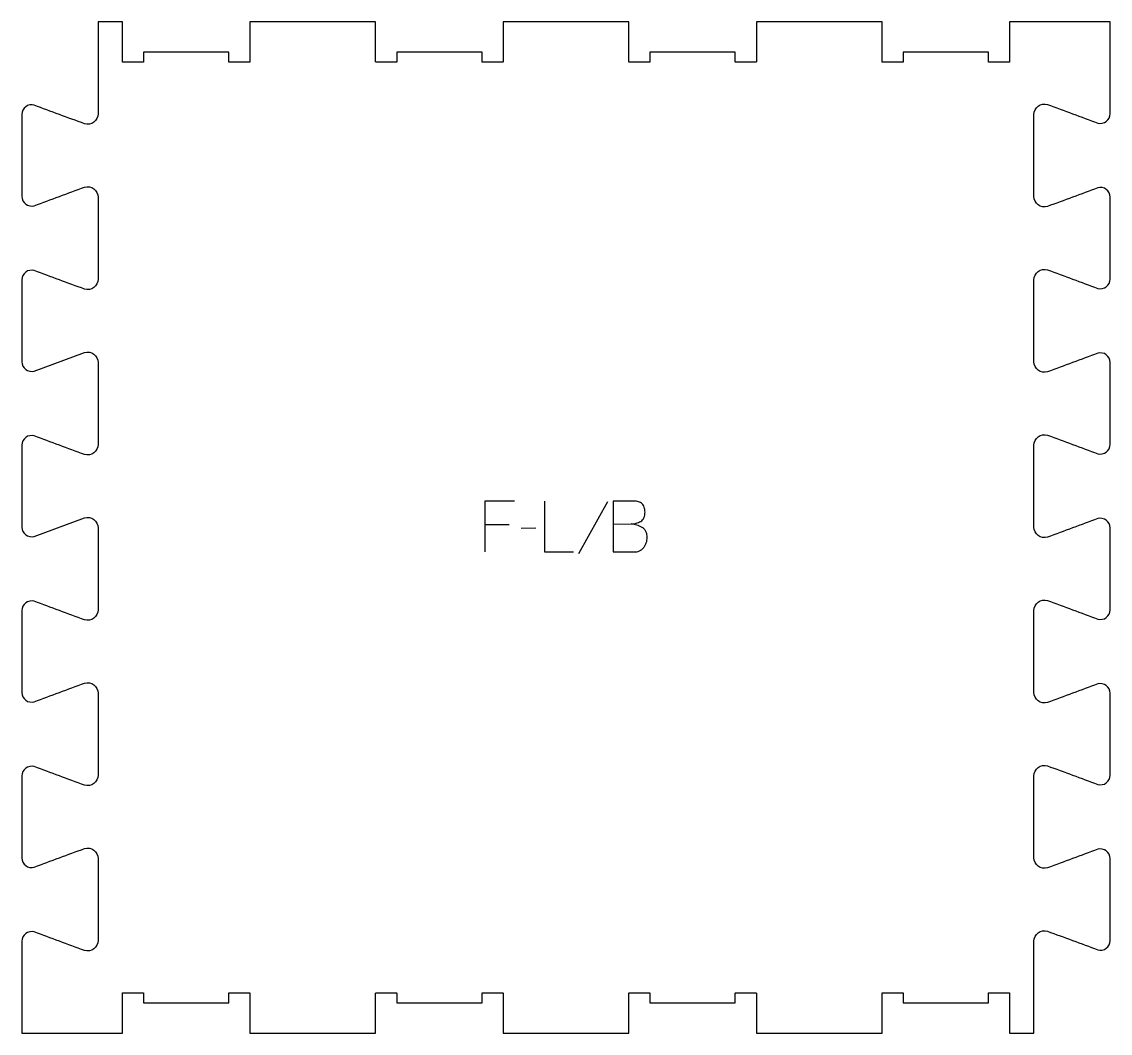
# Model space of a CAD drawing. Extents: x 0 to 645, y 0 to 600.
import ezdxf

# ---------------------------------------------------------------- set-up
doc = ezdxf.new("R2010")
doc.units = 0
doc.layers.add('1_ANYTOOL_1MMDEEP_LABELS_S', color=2, linetype='CONTINUOUS')
doc.layers.add('4_ANYTOOL_CUTTHROUGH_OUTSI', color=5, linetype='CONTINUOUS')

msp = doc.modelspace()

# ---------------------------------------------------------------- linework, layer by layer
at = {"layer": '1_ANYTOOL_1MMDEEP_LABELS_S'}
for p, q in [((346.963087, 314.9), (329.777373, 284.128571)), ((288.763087, 301.4), (274.277373, 301.4)), ((304.577373, 299.257143), (295.791659, 299.171429))]:
    msp.add_line(p, q, dxfattribs=at)
for points in [[(291.934516, 315.371429), (274.277373, 315.371429), (274.277373, 285.371429)], [(309.72023, 315.371429), (309.72023, 285.371429), (326.82023, 285.371429)]]:
    msp.add_lwpolyline(points, dxfattribs=at)
for points in [[(350.391659, 301.7), (360.934516, 301.828571, 0.046847), (363.883218, 302.30502, 0.060102), (366.655945, 303.392857, 0.086388), (367.762647, 304.262983, 0.076384), (368.536302, 305.444643, 0.070405), (369.033771, 307.132392, 0.036531), (369.163087, 308.9, 0.031885), (369.071467, 310.335258, 0.051083), (368.74523, 311.73125, 0.053001), (368.236943, 312.817809, 0.064647), (367.491659, 313.753571, 0.064346), (366.518368, 314.479136, 0.050037), (365.402373, 314.966964, 0.048317), (363.957817, 315.283247, 0.029756), (362.477373, 315.371429), (350.391659, 315.371429)], [(350.391659, 315.371429), (350.391659, 285.371429), (360.077373, 285.371429), (362.605945, 285.285714, 0.048381), (364.284838, 285.38963, 0.066146), (365.889873, 285.869643, 0.067079), (367.253636, 286.718313, 0.057042), (368.37023, 287.878571, 0.037099), (369.264902, 289.249812, 0.042913), (369.929159, 290.744643, 0.043052), (370.320319, 292.30029, 0.040094), (370.448802, 293.9, 0.045096), (370.28643, 295.696616, 0.070597), (369.72023, 297.398214, 0.073303), (368.794252, 298.727253, 0.067093), (367.534516, 299.75, 0.063103), (364.360006, 301.174946, 0.053716), (360.934516, 301.828571)]]:
    msp.add_lwpolyline(points, format="xyb", dxfattribs=at)
at = {"layer": '4_ANYTOOL_CUTTHROUGH_OUTSI'}
msp.add_lwpolyline([(45.224087, 544.996761, -0.502397), (37.178163, 539.010347, -0.015604), (37.163368, 539.015294, 0.000004), (7.387383, 550.014824, 0.236338), (2.317649, 549.115804, 0.237079), (0, 544.502621), (0.000456, 495.996536, 0.237079), (2.318105, 491.38335, 0.237104), (7.402622, 490.489262, -0.000004), (37.163508, 501.484312, -0.015611), (37.17831, 501.489261, -0.237077), (42.704903, 500.517176, -0.237079), (45.224087, 495.502847), (45.224543, 446.996762, -0.237079), (42.705359, 441.98243, -0.237079), (37.178619, 441.010347, -0.015604), (37.163824, 441.015294, 0.000004), (7.387839, 452.014824, 0.236338), (2.318105, 451.115804, 0.237079), (0.000456, 446.502621), (0.000912, 397.996536, 0.237079), (2.318561, 393.38335, 0.237104), (7.403078, 392.489262), (37.163964, 403.484312, -0.015611), (37.178765, 403.489261, -0.237077), (42.705359, 402.517176, -0.237079), (45.224543, 397.502847), (45.224999, 348.996762, -0.237079), (42.705815, 343.98243, -0.237079), (37.179075, 343.010347, -0.015604), (37.164279, 343.015294, 0.000004), (7.388294, 354.014824, 0.236338), (2.318561, 353.115804, 0.237079), (0.000912, 348.502621), (0.001367, 299.996536, 0.237079), (2.319017, 295.38335, 0.237104), (7.403533, 294.489262), (37.16442, 305.484312, -0.015611), (37.179221, 305.489261, -0.237077), (42.705815, 304.517176, -0.237079), (45.224999, 299.502847), (45.225455, 250.996762, -0.237079), (42.706271, 245.98243, -0.237079), (37.17953, 245.010347, -0.015604), (37.164735, 245.015294, 0.000004), (7.38875, 256.014824, 0.236338), (2.319017, 255.115804, 0.237079), (0.001367, 250.502621), (0.001823, 201.996536, 0.237079), (2.319473, 197.383351, 0.237104), (7.403989, 196.489262, -0.000004), (37.164876, 207.484312, -0.015611), (37.179677, 207.489261, -0.237077), (42.706271, 206.517176, -0.237079), (45.225455, 201.502847), (45.22591, 152.996762, -0.237079), (42.706726, 147.98243, -0.237079), (37.179986, 147.010347, -0.015604), (37.165191, 147.015294, 0.000004), (7.389206, 158.014824, 0.236338), (2.319473, 157.115804, 0.237079), (0.001823, 152.502621), (0.002279, 103.996536, 0.237079), (2.319928, 99.383351, 0.237104), (7.404445, 98.489262, -0.000004), (37.165331, 109.484312, -0.015611), (37.180133, 109.489261, -0.237077), (42.706726, 108.517176, -0.237079), (45.22591, 103.502847), (45.226366, 54.996762, -0.237079), (42.707182, 49.98243, -0.237079), (37.180442, 49.010347, -0.015604), (37.165647, 49.015294, 0.000004), (7.389662, 60.014824, 0.236338), (2.319928, 59.115804, 0.237079), (0.002279, 54.502619), (0.002279, 0), (59.613087, 0), (59.613087, 23.75, -0.414214), (59.863087, 24), (71.863087, 24, -0.414214), (72.113087, 23.75), (72.113087, 18), (122.613087, 18), (122.613087, 23.75, -0.414214), (122.863087, 24), (134.863087, 24, -0.414214), (135.113087, 23.75), (135.113087, 0), (209.613087, 0), (209.613087, 23.75, -0.414214), (209.863087, 24), (221.863087, 24, -0.414214), (222.113087, 23.75), (222.113087, 18), (272.613087, 18), (272.613087, 23.75, -0.414214), (272.863087, 24), (284.863087, 24, -0.414214), (285.113087, 23.75), (285.113087, 0), (359.613087, 0), (359.613087, 23.75, -0.414214), (359.863087, 24), (371.863087, 24, -0.414214), (372.113087, 23.75), (372.113087, 18), (422.613087, 18), (422.613087, 23.75, -0.414214), (422.863087, 24), (434.863087, 24, -0.414214), (435.113087, 23.75), (435.113087, 0), (509.613087, 0), (509.613087, 23.75, -0.414214), (509.863087, 24), (521.863087, 24, -0.414214), (522.113087, 23.75), (522.113087, 18), (572.613087, 18), (572.613087, 23.75, -0.414214), (572.863087, 24), (584.863087, 24, -0.414214), (585.113087, 23.75), (585.113087, 0), (599.502087, 0), (599.502087, 54.503239, -0.502397), (607.548012, 60.489653, -0.015604), (607.562807, 60.484707, 0.000004), (637.338792, 49.485176, 0.236338), (642.408525, 50.384196, 0.237079), (644.726175, 54.997379), (644.725719, 103.503464, 0.237079), (642.40807, 108.11665, 0.237104), (637.323553, 109.010738, -0.000004), (607.562667, 98.015688, -0.015611), (607.547865, 98.010739, -0.237077), (602.021272, 98.982824, -0.237079), (599.502087, 103.997153), (599.501632, 152.503238, -0.237079), (602.020816, 157.51757, -0.237079), (607.547556, 158.489653, -0.015604), (607.562351, 158.484706, 0.000004), (637.338336, 147.485176, 0.236338), (642.40807, 148.384196, 0.237079), (644.725719, 152.997379), (644.725263, 201.503464, 0.237079), (642.407614, 206.11665, 0.237104), (637.323097, 207.010738, -0.000004), (607.562211, 196.015688, -0.015611), (607.547409, 196.010739, -0.237077), (602.020816, 196.982824, -0.237079), (599.501632, 201.997153), (599.501176, 250.503238, -0.237079), (602.02036, 255.51757, -0.237079), (607.5471, 256.489653, -0.015604), (607.561895, 256.484706, 0.000004), (637.33788, 245.485176, 0.236338), (642.407614, 246.384196, 0.237079), (644.725263, 250.997379), (644.724807, 299.503464, 0.237079), (642.407158, 304.11665, 0.237104), (637.322641, 305.010738, -0.000004), (607.561755, 294.015688, -0.015611), (607.546954, 294.010739, -0.237077), (602.02036, 294.982824, -0.237079), (599.501176, 299.997153), (599.50072, 348.503238, -0.237079), (602.019904, 353.51757, -0.237079), (607.546644, 354.489653, -0.015604), (607.56144, 354.484706, 0.000004), (637.337425, 343.485176, 0.236338), (642.407158, 344.384196, 0.237079), (644.724807, 348.997379), (644.724352, 397.503464, 0.237079), (642.406702, 402.116649, 0.237104), (637.322186, 403.010738, -0.000004), (607.561299, 392.015688, -0.015611), (607.546498, 392.010739, -0.237077), (602.019904, 392.982824, -0.237079), (599.50072, 397.997153), (599.500264, 446.503238, -0.237079), (602.019448, 451.51757, -0.237079), (607.546189, 452.489653, -0.015604), (607.560984, 452.484706, 0.000004), (637.336969, 441.485176, 0.236338), (642.406702, 442.384196, 0.237079), (644.724352, 446.997379), (644.723896, 495.503464, 0.237079), (642.406246, 500.116649, 0.237104), (637.32173, 501.010738, -0.000004), (607.560843, 490.015688, -0.015611), (607.546042, 490.010739, -0.237077), (602.019448, 490.982824, -0.237079), (599.500264, 495.997153), (599.499808, 544.503238, -0.237079), (602.018993, 549.51757, -0.237079), (607.545733, 550.489653, -0.015604), (607.560528, 550.484706, 0.000004), (637.336513, 539.485176, 0.236338), (642.406246, 540.384196, 0.237079), (644.723896, 544.997381), (644.723896, 599.5), (585.113087, 599.5), (585.113087, 575.75, -0.414214), (584.863087, 575.5), (572.863087, 575.5, -0.414214), (572.613087, 575.75), (572.613087, 581.5), (522.113087, 581.5), (522.113087, 575.75, -0.414214), (521.863087, 575.5), (509.863087, 575.5, -0.414214), (509.613087, 575.75), (509.613087, 599.5), (435.113087, 599.5), (435.113087, 575.75, -0.414214), (434.863087, 575.5), (422.863087, 575.5, -0.414214), (422.613087, 575.75), (422.613087, 581.5), (372.113087, 581.5), (372.113087, 575.75, -0.414214), (371.863087, 575.5), (359.863087, 575.5, -0.414214), (359.613087, 575.75), (359.613087, 599.5), (285.113087, 599.5), (285.113087, 575.75, -0.414214), (284.863087, 575.5), (272.863087, 575.5, -0.414214), (272.613087, 575.75), (272.613087, 581.5), (222.113087, 581.5), (222.113087, 575.75, -0.414214), (221.863087, 575.5), (209.863087, 575.5, -0.414214), (209.613087, 575.75), (209.613087, 599.5), (135.113087, 599.5), (135.113087, 575.75, -0.414214), (134.863087, 575.5), (122.863087, 575.5, -0.414214), (122.613087, 575.75), (122.613087, 581.5), (72.113087, 581.5), (72.113087, 575.75, -0.414214), (71.863087, 575.5), (59.863087, 575.5, -0.414214), (59.613087, 575.75), (59.613087, 599.5), (45.224087, 599.5)], format="xyb", close=True, dxfattribs=at)

doc.saveas('drawing.dxf')
